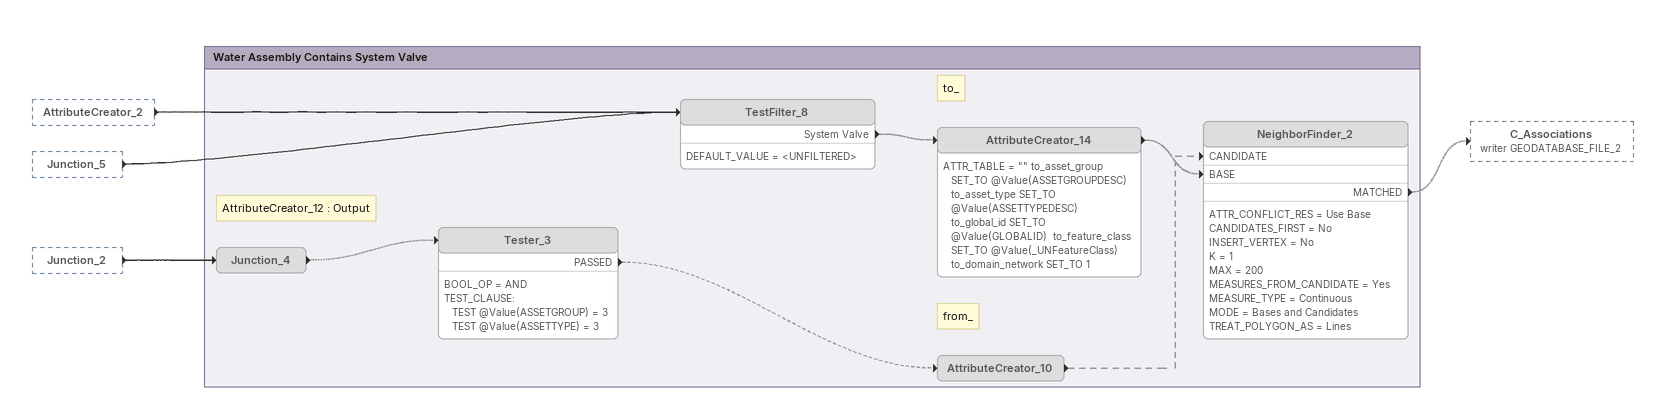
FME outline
AttributeCreator_2 [outside]
    -> TestFilter_8
Junction_5 [outside]
    -> TestFilter_8
Junction_2 [outside]
    -> Junction_4

Bookmark: Water Assembly Contains System Valve
TestFilter_8 [off]
    DEFAULT_VALUE = <UNFILTERED>
    System Valve -> AttributeCreator_14 [off]
Note: to_
AttributeCreator_14 [off]
    ATTR_TABLE = "" to_asset_group SET_TO @Value(ASSETGROUPDESC)  to_asset_type SET_TO @Value(ASSETTYPEDESC)  to_global_id SET_TO @Value(GLOBALID)  to_feature_class SET_TO @Value(_UNFeatureClass)  to_domain_network SET_TO 1
    -> NeighborFinder_2 [BASE] [off]
Note: AttributeCreator_12 : Output
Junction_4 [off]
    -> Tester_3 [off]
Tester_3 [off]
    BOOL_OP = AND
    TEST_CLAUSE:
      TEST @Value(ASSETGROUP) = 3
      TEST @Value(ASSETTYPE) = 3
    PASSED -> AttributeCreator_10 [off]
Note: from_
AttributeCreator_10 [off]
    -> NeighborFinder_2 [CANDIDATE] [off]
NeighborFinder_2 [off]
    ATTR_CONFLICT_RES = Use Base
    CANDIDATES_FIRST = No
    INSERT_VERTEX = No
    K = 1
    MAX = 200
    MEASURES_FROM_CANDIDATE = Yes
    MEASURE_TYPE = Continuous
    MODE = Bases and Candidates
    TREAT_POLYGON_AS = Lines
    MATCHED -> C_Associations (writer GEODATABASE_FILE_2) [off]
